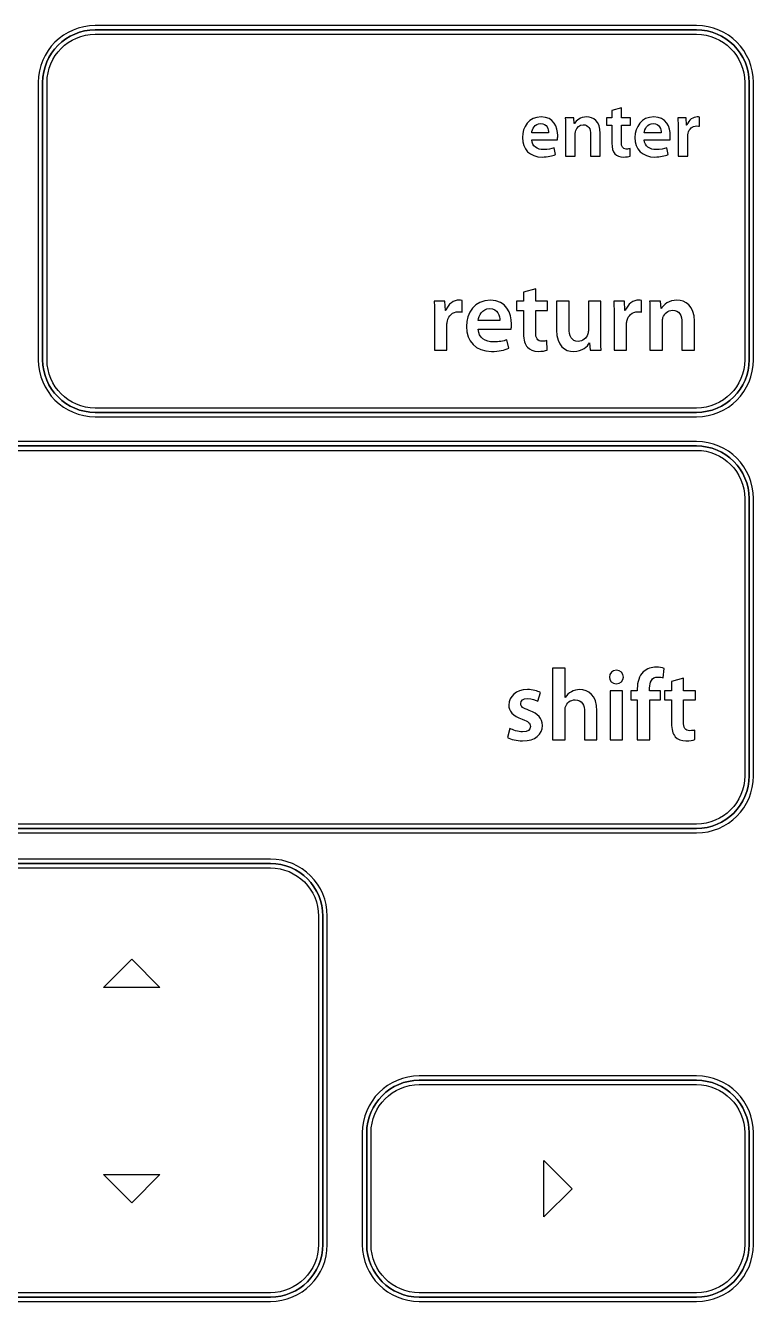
# Model space of a CAD drawing. Header units: millimetres. Extents: x -129 to 142, y -94 to 111.
# Drawn here: x 109.6 to 141.6, y 6.4 to 62.5 of the extents above; entities that cross this region are included whole.
import ezdxf

# ---------------------------------------------------------------- set-up
doc = ezdxf.new("R2010")
doc.units = ezdxf.units.MM
doc.header["$MEASUREMENT"] = 0
doc.layers.add('layer 1', color=7, linetype='Continuous')

msp = doc.modelspace()

# ---------------------------------------------------------------- linework, layer by layer
at = {"layer": 'layer 1', "color": 7, "lineweight": 25}
for points, knots in [([(139.098, 45.3236), (139.098, 45.3236), (112.6414, 45.3236), (112.6414, 45.3236), (112.6414, 45.3236), (111.2611, 45.3236), (110.1372, 46.4474), (110.1372, 47.8281), (110.1372, 47.8281), (110.1372, 47.8281), (110.1372, 60.0295), (110.1372, 60.0295), (110.1372, 60.0295), (110.1372, 61.4102), (111.2611, 62.5336), (112.6414, 62.5336), (112.6414, 62.5336), (112.6414, 62.5336), (139.098, 62.5336), (139.098, 62.5336), (139.098, 62.5336), (140.4793, 62.5336), (141.6026, 61.4102), (141.6026, 60.0295), (141.6026, 60.0295), (141.6026, 60.0295), (141.6026, 47.8281), (141.6026, 47.8281), (141.6026, 47.8281), (141.6026, 46.4474), (140.4793, 45.3236), (139.098, 45.3236)], [0, 0, 0, 0, 0.1111111, 0.1111111, 0.1111111, 0.1111111, 0.2222222, 0.2222222, 0.2222222, 0.2222222, 0.3333333, 0.3333333, 0.3333333, 0.3333333, 0.4444444, 0.4444444, 0.4444444, 0.4444444, 0.5555556, 0.5555556, 0.5555556, 0.5555556, 0.6666667, 0.6666667, 0.6666667, 0.6666667, 0.7777778, 0.7777778, 0.7777778, 0.7777778, 1, 1, 1, 1]), ([(112.6414, 62.148), (112.6414, 62.148), (112.6414, 62.148), (112.6414, 62.148), (112.6414, 62.148), (111.4735, 62.148), (110.5218, 61.1979), (110.5218, 60.0295), (110.5218, 60.0295), (110.5218, 60.0295), (110.5218, 47.8281), (110.5218, 47.8281), (110.5218, 47.8281), (110.5218, 46.6597), (111.4735, 45.7086), (112.6414, 45.7086), (112.6414, 45.7086), (112.6414, 45.7086), (139.098, 45.7086), (139.098, 45.7086), (139.098, 45.7086), (140.2669, 45.7086), (141.2176, 46.6597), (141.2176, 47.8281), (141.2176, 47.8281), (141.2176, 47.8281), (141.2176, 60.0295), (141.2176, 60.0295), (141.2176, 60.0295), (141.2176, 61.1979), (140.2669, 62.148), (139.098, 62.148), (139.098, 62.148), (139.098, 62.148), (112.6414, 62.148), (112.6414, 62.148)], [0, 0, 0, 0, 0.1, 0.1, 0.1, 0.1, 0.2, 0.2, 0.2, 0.2, 0.3, 0.3, 0.3, 0.3, 0.4, 0.4, 0.4, 0.4, 0.5, 0.5, 0.5, 0.5, 0.6, 0.6, 0.6, 0.6, 0.7, 0.7, 0.7, 0.7, 0.8, 0.8, 0.8, 0.8, 1, 1, 1, 1]), ([(139.098, 27.0219), (139.098, 27.0219), (103.3941, 27.0219), (103.3941, 27.0219), (103.3941, 27.0219), (102.0134, 27.0219), (100.8891, 28.1458), (100.8891, 29.5265), (100.8891, 29.5265), (100.8891, 29.5265), (100.8891, 41.727), (100.8891, 41.727), (100.8891, 41.727), (100.8891, 43.1081), (102.0134, 44.2315), (103.3941, 44.2315), (103.3941, 44.2315), (103.3941, 44.2315), (139.098, 44.2315), (139.098, 44.2315), (139.098, 44.2315), (140.4793, 44.2315), (141.6026, 43.1081), (141.6026, 41.727), (141.6026, 41.727), (141.6026, 41.727), (141.6026, 29.5265), (141.6026, 29.5265), (141.6026, 29.5265), (141.6026, 28.1458), (140.4793, 27.0219), (139.098, 27.0219)], [0, 0, 0, 0, 0.1111111, 0.1111111, 0.1111111, 0.1111111, 0.2222222, 0.2222222, 0.2222222, 0.2222222, 0.3333333, 0.3333333, 0.3333333, 0.3333333, 0.4444444, 0.4444444, 0.4444444, 0.4444444, 0.5555556, 0.5555556, 0.5555556, 0.5555556, 0.6666667, 0.6666667, 0.6666667, 0.6666667, 0.7777778, 0.7777778, 0.7777778, 0.7777778, 1, 1, 1, 1]), ([(103.3941, 43.8465), (103.3941, 43.8465), (103.3941, 43.8465), (103.3941, 43.8465), (103.3941, 43.8465), (102.2253, 43.8465), (101.2747, 42.8962), (101.2747, 41.727), (101.2747, 41.727), (101.2747, 41.727), (101.2747, 29.5265), (101.2747, 29.5265), (101.2747, 29.5265), (101.2747, 28.3572), (102.2253, 27.4069), (103.3941, 27.4069), (103.3941, 27.4069), (103.3941, 27.4069), (139.098, 27.4069), (139.098, 27.4069), (139.098, 27.4069), (140.2669, 27.4069), (141.2176, 28.3572), (141.2176, 29.5265), (141.2176, 29.5265), (141.2176, 29.5265), (141.2176, 41.727), (141.2176, 41.727), (141.2176, 41.727), (141.2176, 42.8962), (140.2669, 43.8465), (139.098, 43.8465), (139.098, 43.8465), (139.098, 43.8465), (103.3941, 43.8465), (103.3941, 43.8465)], [0, 0, 0, 0, 0.1, 0.1, 0.1, 0.1, 0.2, 0.2, 0.2, 0.2, 0.3, 0.3, 0.3, 0.3, 0.4, 0.4, 0.4, 0.4, 0.5, 0.5, 0.5, 0.5, 0.6, 0.6, 0.6, 0.6, 0.7, 0.7, 0.7, 0.7, 0.8, 0.8, 0.8, 0.8, 1, 1, 1, 1]), ([(120.3468, 6.4071), (120.3468, 6.4071), (108.1455, 6.4071), (108.1455, 6.4071), (108.1455, 6.4071), (106.7653, 6.4071), (105.6413, 7.5314), (105.6413, 8.9121), (105.6413, 8.9121), (105.6413, 8.9121), (105.6413, 23.3608), (105.6413, 23.3608), (105.6413, 23.3608), (105.6413, 24.7419), (106.7653, 25.8649), (108.1455, 25.8649), (108.1455, 25.8649), (108.1455, 25.8649), (120.3468, 25.8649), (120.3468, 25.8649), (120.3468, 25.8649), (121.7271, 25.8649), (122.8509, 24.7419), (122.8509, 23.3608), (122.8509, 23.3608), (122.8509, 23.3608), (122.8509, 8.9121), (122.8509, 8.9121), (122.8509, 8.9121), (122.8509, 7.5314), (121.7271, 6.4071), (120.3468, 6.4071)], [0, 0, 0, 0, 0.1111111, 0.1111111, 0.1111111, 0.1111111, 0.2222222, 0.2222222, 0.2222222, 0.2222222, 0.3333333, 0.3333333, 0.3333333, 0.3333333, 0.4444444, 0.4444444, 0.4444444, 0.4444444, 0.5555556, 0.5555556, 0.5555556, 0.5555556, 0.6666667, 0.6666667, 0.6666667, 0.6666667, 0.7777778, 0.7777778, 0.7777778, 0.7777778, 1, 1, 1, 1]), ([(108.1455, 25.4807), (108.1455, 25.4807), (108.1455, 25.4807), (108.1455, 25.4807), (108.1455, 25.4807), (106.9776, 25.4807), (106.0265, 24.5306), (106.0265, 23.3608), (106.0265, 23.3608), (106.0265, 23.3608), (106.0265, 8.9121), (106.0265, 8.9121), (106.0265, 8.9121), (106.0265, 7.7438), (106.9776, 6.7932), (108.1455, 6.7932), (108.1455, 6.7932), (108.1455, 6.7932), (120.3468, 6.7932), (120.3468, 6.7932), (120.3468, 6.7932), (121.5158, 6.7932), (122.4669, 7.7438), (122.4669, 8.9121), (122.4669, 8.9121), (122.4669, 8.9121), (122.4669, 23.3608), (122.4669, 23.3608), (122.4669, 23.3608), (122.4669, 24.5306), (121.5158, 25.4807), (120.3468, 25.4807), (120.3468, 25.4807), (120.3468, 25.4807), (108.1455, 25.4807), (108.1455, 25.4807)], [0, 0, 0, 0, 0.1, 0.1, 0.1, 0.1, 0.2, 0.2, 0.2, 0.2, 0.3, 0.3, 0.3, 0.3, 0.4, 0.4, 0.4, 0.4, 0.5, 0.5, 0.5, 0.5, 0.6, 0.6, 0.6, 0.6, 0.7, 0.7, 0.7, 0.7, 0.8, 0.8, 0.8, 0.8, 1, 1, 1, 1]), ([(139.098, 6.4071), (139.098, 6.4071), (126.8981, 6.4071), (126.8981, 6.4071), (126.8981, 6.4071), (125.516, 6.4071), (124.3926, 7.5314), (124.3926, 8.9121), (124.3926, 8.9121), (124.3926, 8.9121), (124.3926, 13.8244), (124.3926, 13.8244), (124.3926, 13.8244), (124.3926, 15.2056), (125.516, 16.33), (126.8981, 16.33), (126.8981, 16.33), (126.8981, 16.33), (139.098, 16.33), (139.098, 16.33), (139.098, 16.33), (140.4793, 16.33), (141.6026, 15.2056), (141.6026, 13.8244), (141.6026, 13.8244), (141.6026, 13.8244), (141.6026, 8.9121), (141.6026, 8.9121), (141.6026, 8.9121), (141.6026, 7.5314), (140.4793, 6.4071), (139.098, 6.4071)], [0, 0, 0, 0, 0.1111111, 0.1111111, 0.1111111, 0.1111111, 0.2222222, 0.2222222, 0.2222222, 0.2222222, 0.3333333, 0.3333333, 0.3333333, 0.3333333, 0.4444444, 0.4444444, 0.4444444, 0.4444444, 0.5555556, 0.5555556, 0.5555556, 0.5555556, 0.6666667, 0.6666667, 0.6666667, 0.6666667, 0.7777778, 0.7777778, 0.7777778, 0.7777778, 1, 1, 1, 1]), ([(126.8981, 15.9444), (126.8981, 15.9444), (126.8981, 15.9444), (126.8981, 15.9444), (126.8981, 15.9444), (125.7283, 15.9444), (124.7777, 14.9933), (124.7777, 13.8244), (124.7777, 13.8244), (124.7777, 13.8244), (124.7777, 8.9121), (124.7777, 8.9121), (124.7777, 8.9121), (124.7777, 7.7438), (125.7283, 6.7932), (126.8981, 6.7932), (126.8981, 6.7932), (126.8981, 6.7932), (139.098, 6.7932), (139.098, 6.7932), (139.098, 6.7932), (140.2669, 6.7932), (141.2176, 7.7438), (141.2176, 8.9121), (141.2176, 8.9121), (141.2176, 8.9121), (141.2176, 13.8244), (141.2176, 13.8244), (141.2176, 13.8244), (141.2176, 14.9933), (140.2669, 15.9444), (139.098, 15.9444), (139.098, 15.9444), (139.098, 15.9444), (126.8981, 15.9444), (126.8981, 15.9444)], [0, 0, 0, 0, 0.1, 0.1, 0.1, 0.1, 0.2, 0.2, 0.2, 0.2, 0.3, 0.3, 0.3, 0.3, 0.4, 0.4, 0.4, 0.4, 0.5, 0.5, 0.5, 0.5, 0.6, 0.6, 0.6, 0.6, 0.7, 0.7, 0.7, 0.7, 0.8, 0.8, 0.8, 0.8, 1, 1, 1, 1])]:
    msp.add_open_spline(points, degree=3, knots=knots, dxfattribs=at)
at = {"layer": 'layer 1', "color": 7}
for points in [[(141.4113, 47.8281), (141.4113, 46.5521), (140.375, 45.5163), (139.098, 45.5163), (139.098, 45.5163), (139.098, 45.5163), (112.6414, 45.5163), (112.6414, 45.5163), (112.6414, 45.5163), (111.3644, 45.5163), (110.3291, 46.5521), (110.3291, 47.8281), (110.3291, 47.8281), (110.3291, 47.8281), (110.3291, 60.0295), (110.3291, 60.0295), (110.3291, 60.0295), (110.3291, 61.306), (111.3644, 62.3413), (112.6414, 62.3413), (112.6414, 62.3413), (112.6414, 62.3413), (139.098, 62.3413), (139.098, 62.3413), (139.098, 62.3413), (140.375, 62.3413), (141.4113, 61.306), (141.4113, 60.0295), (141.4113, 60.0295), (141.4113, 60.0295), (141.4113, 47.8281), (141.4113, 47.8281)], [(141.4103, 29.5265), (141.4103, 28.2501), (140.375, 27.2148), (139.098, 27.2148), (139.098, 27.2148), (139.098, 27.2148), (103.3941, 27.2148), (103.3941, 27.2148), (103.3941, 27.2148), (102.1167, 27.2148), (101.0829, 28.2501), (101.0829, 29.5265), (101.0829, 29.5265), (101.0829, 29.5265), (101.0829, 41.727), (101.0829, 41.727), (101.0829, 41.727), (101.0829, 43.0044), (102.1167, 44.0397), (103.3941, 44.0397), (103.3941, 44.0397), (103.3941, 44.0397), (139.098, 44.0397), (139.098, 44.0397), (139.098, 44.0397), (140.375, 44.0397), (141.4103, 43.0044), (141.4103, 41.727), (141.4103, 41.727), (141.4103, 41.727), (141.4103, 29.5265), (141.4103, 29.5265)], [(122.6592, 8.9121), (122.6592, 7.6356), (121.6233, 6.6003), (120.3468, 6.6003), (120.3468, 6.6003), (120.3468, 6.6003), (108.1455, 6.6003), (108.1455, 6.6003), (108.1455, 6.6003), (106.8689, 6.6003), (105.8336, 7.6356), (105.8336, 8.9121), (105.8336, 8.9121), (105.8336, 8.9121), (105.8336, 23.3608), (105.8336, 23.3608), (105.8336, 23.3608), (105.8336, 24.6377), (106.8689, 25.673), (108.1455, 25.673), (108.1455, 25.673), (108.1455, 25.673), (120.3468, 25.673), (120.3468, 25.673), (120.3468, 25.673), (121.6233, 25.673), (122.6592, 24.6377), (122.6592, 23.3608), (122.6592, 23.3608), (122.6592, 23.3608), (122.6592, 8.9121), (122.6592, 8.9121)], [(141.4103, 8.9121), (141.4103, 7.6356), (140.375, 6.6003), (139.098, 6.6003), (139.098, 6.6003), (139.098, 6.6003), (126.8981, 6.6003), (126.8981, 6.6003), (126.8981, 6.6003), (125.6203, 6.6003), (124.5854, 7.6356), (124.5854, 8.9121), (124.5854, 8.9121), (124.5854, 8.9121), (124.5854, 13.8244), (124.5854, 13.8244), (124.5854, 13.8244), (124.5854, 15.1018), (125.6203, 16.1371), (126.8981, 16.1371), (126.8981, 16.1371), (126.8981, 16.1371), (139.098, 16.1371), (139.098, 16.1371), (139.098, 16.1371), (140.375, 16.1371), (141.4103, 15.1018), (141.4103, 13.8244), (141.4103, 13.8244), (141.4103, 13.8244), (141.4103, 8.9121), (141.4103, 8.9121)]]:
    msp.add_open_spline(points, degree=3, knots=[0, 0, 0, 0, 0.1111111, 0.1111111, 0.1111111, 0.1111111, 0.2222222, 0.2222222, 0.2222222, 0.2222222, 0.3333333, 0.3333333, 0.3333333, 0.3333333, 0.4444444, 0.4444444, 0.4444444, 0.4444444, 0.5555556, 0.5555556, 0.5555556, 0.5555556, 0.6666667, 0.6666667, 0.6666667, 0.6666667, 0.7777778, 0.7777778, 0.7777778, 0.7777778, 1, 1, 1, 1], dxfattribs=at)
at = {"layer": 'layer 1', "color": 251, "lineweight": 25}
for points in [[(110.3291, 60.0295), (110.3291, 61.306), (111.3644, 62.3413), (112.6414, 62.3413)], [(112.6414, 62.3413), (112.6414, 62.3413), (139.098, 62.3413), (139.098, 62.3413)], [(139.098, 62.3413), (140.375, 62.3413), (141.4113, 61.306), (141.4113, 60.0295)], [(110.3291, 47.8281), (110.3291, 47.8281), (110.3291, 60.0295), (110.3291, 60.0295)], [(141.4113, 60.0295), (141.4113, 60.0295), (141.4113, 47.8281), (141.4113, 47.8281)], [(112.6414, 45.5163), (111.3644, 45.5163), (110.3291, 46.5521), (110.3291, 47.8281)], [(141.4113, 47.8281), (141.4113, 46.5521), (140.375, 45.5163), (139.098, 45.5163)], [(139.098, 45.5163), (139.098, 45.5163), (112.6414, 45.5163), (112.6414, 45.5163)], [(103.3941, 44.0397), (103.3941, 44.0397), (139.098, 44.0397), (139.098, 44.0397)], [(139.098, 44.0397), (140.375, 44.0397), (141.4103, 43.0044), (141.4103, 41.727)], [(141.4103, 41.727), (141.4103, 41.727), (141.4103, 29.5265), (141.4103, 29.5265)], [(141.4103, 29.5265), (141.4103, 28.2501), (140.375, 27.2148), (139.098, 27.2148)], [(139.098, 27.2148), (139.098, 27.2148), (103.3941, 27.2148), (103.3941, 27.2148)], [(108.1455, 25.673), (108.1455, 25.673), (120.3468, 25.673), (120.3468, 25.673)], [(120.3468, 25.673), (121.6233, 25.673), (122.6592, 24.6377), (122.6592, 23.3608)], [(122.6592, 23.3608), (122.6592, 23.3608), (122.6592, 8.9121), (122.6592, 8.9121)], [(124.5854, 13.8244), (124.5854, 15.1018), (125.6203, 16.1371), (126.8981, 16.1371)], [(126.8981, 16.1371), (126.8981, 16.1371), (139.098, 16.1371), (139.098, 16.1371)], [(139.098, 16.1371), (140.375, 16.1371), (141.4103, 15.1018), (141.4103, 13.8244)], [(124.5854, 8.9121), (124.5854, 8.9121), (124.5854, 13.8244), (124.5854, 13.8244)], [(141.4103, 13.8244), (141.4103, 13.8244), (141.4103, 8.9121), (141.4103, 8.9121)], [(122.6592, 8.9121), (122.6592, 7.6356), (121.6233, 6.6003), (120.3468, 6.6003)], [(126.8981, 6.6003), (125.6203, 6.6003), (124.5854, 7.6356), (124.5854, 8.9121)], [(141.4103, 8.9121), (141.4103, 7.6356), (140.375, 6.6003), (139.098, 6.6003)], [(120.3468, 6.6003), (120.3468, 6.6003), (108.1455, 6.6003), (108.1455, 6.6003)], [(139.098, 6.6003), (139.098, 6.6003), (126.8981, 6.6003), (126.8981, 6.6003)]]:
    msp.add_open_spline(points, degree=3, dxfattribs=at)
at = {"layer": 'layer 1', "color": 252}
for points, knots in [([(131.8461, 57.5117), (131.8569, 57.2065), (132.0956, 57.0742), (132.3662, 57.0742), (132.3662, 57.0742), (132.5634, 57.0742), (132.7063, 57.1026), (132.8354, 57.1507), (132.8354, 57.1507), (132.8354, 57.1507), (132.8972, 56.8565), (132.8972, 56.8565), (132.8972, 56.8565), (132.7517, 56.7975), (132.5502, 56.7485), (132.3075, 56.7485), (132.3075, 56.7485), (131.76, 56.7485), (131.4366, 57.0884), (131.4366, 57.6057), (131.4366, 57.6057), (131.4366, 58.0743), (131.7218, 58.5137), (132.2625, 58.5137), (132.2625, 58.5137), (132.8139, 58.5137), (132.9905, 58.0635), (132.9905, 57.6927), (132.9905, 57.6927), (132.9905, 57.6125), (132.9842, 57.5493), (132.9773, 57.5117), (132.9773, 57.5117), (132.9773, 57.5117), (131.8461, 57.5117), (131.8461, 57.5117)], [0, 0, 0, 0, 0.1, 0.1, 0.1, 0.1, 0.2, 0.2, 0.2, 0.2, 0.3, 0.3, 0.3, 0.3, 0.4, 0.4, 0.4, 0.4, 0.5, 0.5, 0.5, 0.5, 0.6, 0.6, 0.6, 0.6, 0.7, 0.7, 0.7, 0.7, 0.8, 0.8, 0.8, 0.8, 1, 1, 1, 1]), ([(133.3326, 57.9727), (133.3326, 58.1678), (133.33, 58.3303), (133.3198, 58.476), (133.3198, 58.476), (133.3198, 58.476), (133.6952, 58.476), (133.6952, 58.476), (133.6952, 58.476), (133.6952, 58.476), (133.7156, 58.2232), (133.7156, 58.2232), (133.7156, 58.2232), (133.7156, 58.2232), (133.726, 58.2232), (133.726, 58.2232), (133.726, 58.2232), (133.7978, 58.3547), (133.9828, 58.5137), (134.2631, 58.5137), (134.2631, 58.5137), (134.5582, 58.5137), (134.8634, 58.3234), (134.8634, 57.7896), (134.8634, 57.7896), (134.8634, 57.7896), (134.8634, 56.7867), (134.8634, 56.7867), (134.8634, 56.7867), (134.8634, 56.7867), (134.4374, 56.7867), (134.4374, 56.7867), (134.4374, 56.7867), (134.4374, 56.7867), (134.4374, 57.7402), (134.4374, 57.7402), (134.4374, 57.7402), (134.4374, 57.9833), (134.3467, 58.1678), (134.1134, 58.1678), (134.1134, 58.1678), (133.9437, 58.1678), (133.8267, 58.0459), (133.7807, 57.9178), (133.7807, 57.9178), (133.768, 57.8791), (133.764, 57.8268), (133.764, 57.7788), (133.764, 57.7788), (133.764, 57.7788), (133.764, 56.7867), (133.764, 56.7867), (133.764, 56.7867), (133.764, 56.7867), (133.3326, 56.7867), (133.3326, 56.7867), (133.3326, 56.7867), (133.3326, 56.7867), (133.3326, 57.9727), (133.3326, 57.9727)], [0, 0, 0, 0, 0.0625, 0.0625, 0.0625, 0.0625, 0.125, 0.125, 0.125, 0.125, 0.1875, 0.1875, 0.1875, 0.1875, 0.25, 0.25, 0.25, 0.25, 0.3125, 0.3125, 0.3125, 0.3125, 0.375, 0.375, 0.375, 0.375, 0.4375, 0.4375, 0.4375, 0.4375, 0.5, 0.5, 0.5, 0.5, 0.5625, 0.5625, 0.5625, 0.5625, 0.625, 0.625, 0.625, 0.625, 0.6875, 0.6875, 0.6875, 0.6875, 0.75, 0.75, 0.75, 0.75, 0.8125, 0.8125, 0.8125, 0.8125, 0.875, 0.875, 0.875, 0.875, 1, 1, 1, 1]), ([(135.7887, 58.9101), (135.7887, 58.9101), (135.7887, 58.476), (135.7887, 58.476), (135.7887, 58.476), (135.7887, 58.476), (136.1953, 58.476), (136.1953, 58.476), (136.1953, 58.476), (136.1953, 58.476), (136.1953, 58.1576), (136.1953, 58.1576), (136.1953, 58.1576), (136.1953, 58.1576), (135.7887, 58.1576), (135.7887, 58.1576), (135.7887, 58.1576), (135.7887, 58.1576), (135.7887, 57.4114), (135.7887, 57.4114), (135.7887, 57.4114), (135.7887, 57.2065), (135.8445, 57.0992), (136.0078, 57.0992), (136.0078, 57.0992), (136.0876, 57.0992), (136.1253, 57.1061), (136.1747, 57.1193), (136.1747, 57.1193), (136.1747, 57.1193), (136.1806, 56.7935), (136.1806, 56.7935), (136.1806, 56.7935), (136.1184, 56.769), (136.0078, 56.7485), (135.8719, 56.7485), (135.8719, 56.7485), (135.7152, 56.7485), (135.5846, 56.8037), (135.5049, 56.8913), (135.5049, 56.8913), (135.4149, 56.9882), (135.3733, 57.1409), (135.3733, 57.363), (135.3733, 57.363), (135.3733, 57.363), (135.3733, 58.1576), (135.3733, 58.1576), (135.3733, 58.1576), (135.3733, 58.1576), (135.1301, 58.1576), (135.1301, 58.1576), (135.1301, 58.1576), (135.1301, 58.1576), (135.1301, 58.476), (135.1301, 58.476), (135.1301, 58.476), (135.1301, 58.476), (135.3733, 58.476), (135.3733, 58.476), (135.3733, 58.476), (135.3733, 58.476), (135.3733, 58.7887), (135.3733, 58.7887), (135.3733, 58.7887), (135.3733, 58.7887), (135.7887, 58.9101), (135.7887, 58.9101)], [0, 0, 0, 0, 0.0555556, 0.0555556, 0.0555556, 0.0555556, 0.1111111, 0.1111111, 0.1111111, 0.1111111, 0.1666667, 0.1666667, 0.1666667, 0.1666667, 0.2222222, 0.2222222, 0.2222222, 0.2222222, 0.2777778, 0.2777778, 0.2777778, 0.2777778, 0.3333333, 0.3333333, 0.3333333, 0.3333333, 0.3888889, 0.3888889, 0.3888889, 0.3888889, 0.4444444, 0.4444444, 0.4444444, 0.4444444, 0.5, 0.5, 0.5, 0.5, 0.5555556, 0.5555556, 0.5555556, 0.5555556, 0.6111111, 0.6111111, 0.6111111, 0.6111111, 0.6666667, 0.6666667, 0.6666667, 0.6666667, 0.7222222, 0.7222222, 0.7222222, 0.7222222, 0.7777778, 0.7777778, 0.7777778, 0.7777778, 0.8333333, 0.8333333, 0.8333333, 0.8333333, 0.8888889, 0.8888889, 0.8888889, 0.8888889, 1, 1, 1, 1]), ([(136.798, 57.5117), (136.8082, 57.2065), (137.0475, 57.0742), (137.3186, 57.0742), (137.3186, 57.0742), (137.5163, 57.0742), (137.6582, 57.1026), (137.7863, 57.1507), (137.7863, 57.1507), (137.7863, 57.1507), (137.8495, 56.8565), (137.8495, 56.8565), (137.8495, 56.8565), (137.7036, 56.7975), (137.5025, 56.7485), (137.2598, 56.7485), (137.2598, 56.7485), (136.7115, 56.7485), (136.389, 57.0884), (136.389, 57.6057), (136.389, 57.6057), (136.389, 58.0743), (136.6737, 58.5137), (137.2144, 58.5137), (137.2144, 58.5137), (137.7653, 58.5137), (137.9434, 58.0635), (137.9434, 57.6927), (137.9434, 57.6927), (137.9434, 57.6125), (137.935, 57.5493), (137.9297, 57.5117), (137.9297, 57.5117), (137.9297, 57.5117), (136.798, 57.5117), (136.798, 57.5117)], [0, 0, 0, 0, 0.1, 0.1, 0.1, 0.1, 0.2, 0.2, 0.2, 0.2, 0.3, 0.3, 0.3, 0.3, 0.4, 0.4, 0.4, 0.4, 0.5, 0.5, 0.5, 0.5, 0.6, 0.6, 0.6, 0.6, 0.7, 0.7, 0.7, 0.7, 0.8, 0.8, 0.8, 0.8, 1, 1, 1, 1]), ([(138.2859, 57.931), (138.2859, 58.1605), (138.2819, 58.3234), (138.2717, 58.476), (138.2717, 58.476), (138.2717, 58.476), (138.6425, 58.476), (138.6425, 58.476), (138.6425, 58.476), (138.6425, 58.476), (138.6567, 58.1532), (138.6567, 58.1532), (138.6567, 58.1532), (138.6567, 58.1532), (138.6705, 58.1532), (138.6705, 58.1532), (138.6705, 58.1532), (138.7542, 58.3929), (138.9517, 58.5137), (139.1314, 58.5137), (139.1314, 58.5137), (139.173, 58.5137), (139.1984, 58.5108), (139.2326, 58.5034), (139.2326, 58.5034), (139.2326, 58.5034), (139.2326, 58.1018), (139.2326, 58.1018), (139.2326, 58.1018), (139.1984, 58.1081), (139.1598, 58.116), (139.1079, 58.116), (139.1079, 58.116), (138.9029, 58.116), (138.7644, 57.9833), (138.7262, 57.7926), (138.7262, 57.7926), (138.7189, 57.7544), (138.713, 57.7089), (138.713, 57.6615), (138.713, 57.6615), (138.713, 57.6615), (138.713, 56.7867), (138.713, 56.7867), (138.713, 56.7867), (138.713, 56.7867), (138.2859, 56.7867), (138.2859, 56.7867), (138.2859, 56.7867), (138.2859, 56.7867), (138.2859, 57.931), (138.2859, 57.931)], [0, 0, 0, 0, 0.0714286, 0.0714286, 0.0714286, 0.0714286, 0.1428571, 0.1428571, 0.1428571, 0.1428571, 0.2142857, 0.2142857, 0.2142857, 0.2142857, 0.2857143, 0.2857143, 0.2857143, 0.2857143, 0.3571429, 0.3571429, 0.3571429, 0.3571429, 0.4285714, 0.4285714, 0.4285714, 0.4285714, 0.5, 0.5, 0.5, 0.5, 0.5714286, 0.5714286, 0.5714286, 0.5714286, 0.6428571, 0.6428571, 0.6428571, 0.6428571, 0.7142857, 0.7142857, 0.7142857, 0.7142857, 0.7857143, 0.7857143, 0.7857143, 0.7857143, 0.8571429, 0.8571429, 0.8571429, 0.8571429, 1, 1, 1, 1]), ([(132.5878, 57.8106), (132.5878, 57.8106), (132.5878, 57.8106), (132.5878, 57.8106), (132.5878, 57.8106), (132.5922, 57.9667), (132.5222, 58.2232), (132.2385, 58.2232), (132.2385, 58.2232), (131.9743, 58.2232), (131.8633, 57.9833), (131.8461, 57.8106), (131.8461, 57.8106), (131.8461, 57.8106), (132.5878, 57.8106), (132.5878, 57.8106)], [0, 0, 0, 0, 0.2, 0.2, 0.2, 0.2, 0.4, 0.4, 0.4, 0.4, 0.6, 0.6, 0.6, 0.6, 1, 1, 1, 1]), ([(137.5403, 57.8106), (137.5403, 57.8106), (137.5403, 57.8106), (137.5403, 57.8106), (137.5403, 57.8106), (137.5432, 57.9667), (137.4741, 58.2232), (137.19, 58.2232), (137.19, 58.2232), (136.9267, 58.2232), (136.8152, 57.9833), (136.798, 57.8106), (136.798, 57.8106), (136.798, 57.8106), (137.5403, 57.8106), (137.5403, 57.8106)], [0, 0, 0, 0, 0.2, 0.2, 0.2, 0.2, 0.4, 0.4, 0.4, 0.4, 0.6, 0.6, 0.6, 0.6, 1, 1, 1, 1]), ([(132.0198, 50.9579), (132.0198, 50.9579), (132.0198, 50.4036), (132.0198, 50.4036), (132.0198, 50.4036), (132.0198, 50.4036), (132.5384, 50.4036), (132.5384, 50.4036), (132.5384, 50.4036), (132.5384, 50.4036), (132.5384, 49.9964), (132.5384, 49.9964), (132.5384, 49.9964), (132.5384, 49.9964), (132.0198, 49.9964), (132.0198, 49.9964), (132.0198, 49.9964), (132.0198, 49.9964), (132.0198, 49.0439), (132.0198, 49.0439), (132.0198, 49.0439), (132.0198, 48.7832), (132.0908, 48.6451), (132.2991, 48.6451), (132.2991, 48.6451), (132.4005, 48.6451), (132.4499, 48.6545), (132.5116, 48.6725), (132.5116, 48.6725), (132.5116, 48.6725), (132.5204, 48.2557), (132.5204, 48.2557), (132.5204, 48.2557), (132.4396, 48.2243), (132.2991, 48.1979), (132.126, 48.1979), (132.126, 48.1979), (131.9259, 48.1979), (131.7576, 48.2694), (131.6563, 48.3796), (131.6563, 48.3796), (131.5409, 48.5037), (131.488, 48.6985), (131.488, 48.9827), (131.488, 48.9827), (131.488, 48.9827), (131.488, 49.9964), (131.488, 49.9964), (131.488, 49.9964), (131.488, 49.9964), (131.1783, 49.9964), (131.1783, 49.9964), (131.1783, 49.9964), (131.1783, 49.9964), (131.1783, 50.4036), (131.1783, 50.4036), (131.1783, 50.4036), (131.1783, 50.4036), (131.488, 50.4036), (131.488, 50.4036), (131.488, 50.4036), (131.488, 50.4036), (131.488, 50.8034), (131.488, 50.8034), (131.488, 50.8034), (131.488, 50.8034), (132.0198, 50.9579), (132.0198, 50.9579)], [0, 0, 0, 0, 0.0555556, 0.0555556, 0.0555556, 0.0555556, 0.1111111, 0.1111111, 0.1111111, 0.1111111, 0.1666667, 0.1666667, 0.1666667, 0.1666667, 0.2222222, 0.2222222, 0.2222222, 0.2222222, 0.2777778, 0.2777778, 0.2777778, 0.2777778, 0.3333333, 0.3333333, 0.3333333, 0.3333333, 0.3888889, 0.3888889, 0.3888889, 0.3888889, 0.4444444, 0.4444444, 0.4444444, 0.4444444, 0.5, 0.5, 0.5, 0.5, 0.5555556, 0.5555556, 0.5555556, 0.5555556, 0.6111111, 0.6111111, 0.6111111, 0.6111111, 0.6666667, 0.6666667, 0.6666667, 0.6666667, 0.7222222, 0.7222222, 0.7222222, 0.7222222, 0.7777778, 0.7777778, 0.7777778, 0.7777778, 0.8333333, 0.8333333, 0.8333333, 0.8333333, 0.8888889, 0.8888889, 0.8888889, 0.8888889, 1, 1, 1, 1]), ([(127.5719, 49.7093), (127.5719, 50.0009), (127.5665, 50.2093), (127.5533, 50.4036), (127.5533, 50.4036), (127.5533, 50.4036), (128.0279, 50.4036), (128.0279, 50.4036), (128.0279, 50.4036), (128.0279, 50.4036), (128.0455, 49.992), (128.0455, 49.992), (128.0455, 49.992), (128.0455, 49.992), (128.0635, 49.992), (128.0635, 49.992), (128.0635, 49.992), (128.1702, 50.2984), (128.4217, 50.453), (128.6518, 50.453), (128.6518, 50.453), (128.7055, 50.453), (128.7359, 50.4486), (128.7809, 50.4393), (128.7809, 50.4393), (128.7809, 50.4393), (128.7809, 49.9256), (128.7809, 49.9256), (128.7809, 49.9256), (128.7359, 49.935), (128.6874, 49.9438), (128.6214, 49.9438), (128.6214, 49.9438), (128.3601, 49.9438), (128.183, 49.7753), (128.1346, 49.5318), (128.1346, 49.5318), (128.1253, 49.4833), (128.1154, 49.4255), (128.1154, 49.3625), (128.1154, 49.3625), (128.1154, 49.3625), (128.1154, 48.2469), (128.1154, 48.2469), (128.1154, 48.2469), (128.1154, 48.2469), (127.5719, 48.2469), (127.5719, 48.2469), (127.5719, 48.2469), (127.5719, 48.2469), (127.5719, 49.7093), (127.5719, 49.7093)], [0, 0, 0, 0, 0.0714286, 0.0714286, 0.0714286, 0.0714286, 0.1428571, 0.1428571, 0.1428571, 0.1428571, 0.2142857, 0.2142857, 0.2142857, 0.2142857, 0.2857143, 0.2857143, 0.2857143, 0.2857143, 0.3571429, 0.3571429, 0.3571429, 0.3571429, 0.4285714, 0.4285714, 0.4285714, 0.4285714, 0.5, 0.5, 0.5, 0.5, 0.5714286, 0.5714286, 0.5714286, 0.5714286, 0.6428571, 0.6428571, 0.6428571, 0.6428571, 0.7142857, 0.7142857, 0.7142857, 0.7142857, 0.7857143, 0.7857143, 0.7857143, 0.7857143, 0.8571429, 0.8571429, 0.8571429, 0.8571429, 1, 1, 1, 1]), ([(129.4942, 49.1726), (129.5075, 48.7832), (129.8132, 48.6149), (130.1592, 48.6149), (130.1592, 48.6149), (130.4111, 48.6149), (130.5926, 48.6501), (130.7571, 48.7117), (130.7571, 48.7117), (130.7571, 48.7117), (130.8363, 48.3354), (130.8363, 48.3354), (130.8363, 48.3354), (130.6508, 48.2606), (130.3939, 48.1979), (130.0828, 48.1979), (130.0828, 48.1979), (129.3832, 48.1979), (128.9712, 48.6329), (128.9712, 49.2929), (128.9712, 49.2929), (128.9712, 49.8898), (129.3342, 50.453), (130.0261, 50.453), (130.0261, 50.453), (130.7301, 50.453), (130.9562, 49.8767), (130.9562, 49.4031), (130.9562, 49.4031), (130.9562, 49.3013), (130.9474, 49.221), (130.938, 49.1726), (130.938, 49.1726), (130.938, 49.1726), (129.4942, 49.1726), (129.4942, 49.1726)], [0, 0, 0, 0, 0.1, 0.1, 0.1, 0.1, 0.2, 0.2, 0.2, 0.2, 0.3, 0.3, 0.3, 0.3, 0.4, 0.4, 0.4, 0.4, 0.5, 0.5, 0.5, 0.5, 0.6, 0.6, 0.6, 0.6, 0.7, 0.7, 0.7, 0.7, 0.8, 0.8, 0.8, 0.8, 1, 1, 1, 1]), ([(130.4419, 49.5532), (130.4419, 49.5532), (130.4419, 49.5532), (130.4419, 49.5532), (130.4419, 49.5532), (130.4463, 49.7529), (130.3583, 50.0807), (129.9947, 50.0807), (129.9947, 50.0807), (129.6581, 50.0807), (129.5163, 49.7753), (129.4942, 49.5532), (129.4942, 49.5532), (129.4942, 49.5532), (130.4419, 49.5532), (130.4419, 49.5532)], [0, 0, 0, 0, 0.2, 0.2, 0.2, 0.2, 0.4, 0.4, 0.4, 0.4, 0.6, 0.6, 0.6, 0.6, 1, 1, 1, 1]), ([(134.8816, 48.8932), (134.8816, 48.6363), (134.8908, 48.424), (134.9002, 48.2469), (134.9002, 48.2469), (134.9002, 48.2469), (134.4212, 48.2469), (134.4212, 48.2469), (134.4212, 48.2469), (134.4212, 48.2469), (134.3943, 48.5747), (134.3943, 48.5747), (134.3943, 48.5747), (134.3943, 48.5747), (134.3864, 48.5747), (134.3864, 48.5747), (134.3864, 48.5747), (134.2929, 48.4196), (134.0806, 48.1979), (133.6952, 48.1979), (133.6952, 48.1979), (133.3002, 48.1979), (132.9412, 48.4332), (132.9412, 49.1368), (132.9412, 49.1368), (132.9412, 49.1368), (132.9412, 50.4036), (132.9412, 50.4036), (132.9412, 50.4036), (132.9412, 50.4036), (133.4861, 50.4036), (133.4861, 50.4036), (133.4861, 50.4036), (133.4861, 50.4036), (133.4861, 49.2303), (133.4861, 49.2303), (133.4861, 49.2303), (133.4861, 48.8712), (133.6011, 48.6407), (133.8903, 48.6407), (133.8903, 48.6407), (134.107, 48.6407), (134.2485, 48.7964), (134.3057, 48.9334), (134.3057, 48.9334), (134.3229, 48.9827), (134.3375, 49.0395), (134.3375, 49.1022), (134.3375, 49.1022), (134.3375, 49.1022), (134.3375, 50.4036), (134.3375, 50.4036), (134.3375, 50.4036), (134.3375, 50.4036), (134.8816, 50.4036), (134.8816, 50.4036), (134.8816, 50.4036), (134.8816, 50.4036), (134.8816, 48.8932), (134.8816, 48.8932)], [0, 0, 0, 0, 0.0625, 0.0625, 0.0625, 0.0625, 0.125, 0.125, 0.125, 0.125, 0.1875, 0.1875, 0.1875, 0.1875, 0.25, 0.25, 0.25, 0.25, 0.3125, 0.3125, 0.3125, 0.3125, 0.375, 0.375, 0.375, 0.375, 0.4375, 0.4375, 0.4375, 0.4375, 0.5, 0.5, 0.5, 0.5, 0.5625, 0.5625, 0.5625, 0.5625, 0.625, 0.625, 0.625, 0.625, 0.6875, 0.6875, 0.6875, 0.6875, 0.75, 0.75, 0.75, 0.75, 0.8125, 0.8125, 0.8125, 0.8125, 0.875, 0.875, 0.875, 0.875, 1, 1, 1, 1]), ([(135.4717, 49.7093), (135.4717, 50.0009), (135.4667, 50.2093), (135.4545, 50.4036), (135.4545, 50.4036), (135.4545, 50.4036), (135.9276, 50.4036), (135.9276, 50.4036), (135.9276, 50.4036), (135.9276, 50.4036), (135.9457, 49.992), (135.9457, 49.992), (135.9457, 49.992), (135.9457, 49.992), (135.9638, 49.992), (135.9638, 49.992), (135.9638, 49.992), (136.0694, 50.2984), (136.3219, 50.453), (136.5519, 50.453), (136.5519, 50.453), (136.6057, 50.453), (136.6361, 50.4486), (136.6801, 50.4393), (136.6801, 50.4393), (136.6801, 50.4393), (136.6801, 49.9256), (136.6801, 49.9256), (136.6801, 49.9256), (136.6361, 49.935), (136.5887, 49.9438), (136.5211, 49.9438), (136.5211, 49.9438), (136.2603, 49.9438), (136.0822, 49.7753), (136.0348, 49.5318), (136.0348, 49.5318), (136.0254, 49.4833), (136.0158, 49.4255), (136.0158, 49.3625), (136.0158, 49.3625), (136.0158, 49.3625), (136.0158, 48.2469), (136.0158, 48.2469), (136.0158, 48.2469), (136.0158, 48.2469), (135.4717, 48.2469), (135.4717, 48.2469), (135.4717, 48.2469), (135.4717, 48.2469), (135.4717, 49.7093), (135.4717, 49.7093)], [0, 0, 0, 0, 0.0714286, 0.0714286, 0.0714286, 0.0714286, 0.1428571, 0.1428571, 0.1428571, 0.1428571, 0.2142857, 0.2142857, 0.2142857, 0.2142857, 0.2857143, 0.2857143, 0.2857143, 0.2857143, 0.3571429, 0.3571429, 0.3571429, 0.3571429, 0.4285714, 0.4285714, 0.4285714, 0.4285714, 0.5, 0.5, 0.5, 0.5, 0.5714286, 0.5714286, 0.5714286, 0.5714286, 0.6428571, 0.6428571, 0.6428571, 0.6428571, 0.7142857, 0.7142857, 0.7142857, 0.7142857, 0.7857143, 0.7857143, 0.7857143, 0.7857143, 0.8571429, 0.8571429, 0.8571429, 0.8571429, 1, 1, 1, 1]), ([(137.0485, 49.7623), (137.0485, 50.0102), (137.0441, 50.2177), (137.0309, 50.4036), (137.0309, 50.4036), (137.0309, 50.4036), (137.5099, 50.4036), (137.5099, 50.4036), (137.5099, 50.4036), (137.5099, 50.4036), (137.5359, 50.0807), (137.5359, 50.0807), (137.5359, 50.0807), (137.5359, 50.0807), (137.55, 50.0807), (137.55, 50.0807), (137.55, 50.0807), (137.6426, 50.249), (137.8773, 50.453), (138.2369, 50.453), (138.2369, 50.453), (138.6127, 50.453), (139.0037, 50.2093), (139.0037, 49.5264), (139.0037, 49.5264), (139.0037, 49.5264), (139.0037, 48.2469), (139.0037, 48.2469), (139.0037, 48.2469), (139.0037, 48.2469), (138.4571, 48.2469), (138.4571, 48.2469), (138.4571, 48.2469), (138.4571, 48.2469), (138.4571, 49.4657), (138.4571, 49.4657), (138.4571, 49.4657), (138.4571, 49.7753), (138.3436, 50.0102), (138.0462, 50.0102), (138.0462, 50.0102), (137.8289, 50.0102), (137.6782, 49.8551), (137.62, 49.6912), (137.62, 49.6912), (137.6024, 49.6428), (137.599, 49.5758), (137.599, 49.5136), (137.599, 49.5136), (137.599, 49.5136), (137.599, 48.2469), (137.599, 48.2469), (137.599, 48.2469), (137.599, 48.2469), (137.0485, 48.2469), (137.0485, 48.2469), (137.0485, 48.2469), (137.0485, 48.2469), (137.0485, 49.7623), (137.0485, 49.7623)], [0, 0, 0, 0, 0.0625, 0.0625, 0.0625, 0.0625, 0.125, 0.125, 0.125, 0.125, 0.1875, 0.1875, 0.1875, 0.1875, 0.25, 0.25, 0.25, 0.25, 0.3125, 0.3125, 0.3125, 0.3125, 0.375, 0.375, 0.375, 0.375, 0.4375, 0.4375, 0.4375, 0.4375, 0.5, 0.5, 0.5, 0.5, 0.5625, 0.5625, 0.5625, 0.5625, 0.625, 0.625, 0.625, 0.625, 0.6875, 0.6875, 0.6875, 0.6875, 0.75, 0.75, 0.75, 0.75, 0.8125, 0.8125, 0.8125, 0.8125, 0.875, 0.875, 0.875, 0.875, 1, 1, 1, 1]), ([(132.7625, 34.2606), (132.7625, 34.2606), (133.3114, 34.2606), (133.3114, 34.2606), (133.3114, 34.2606), (133.3114, 34.2606), (133.3114, 32.9763), (133.3114, 32.9763), (133.3114, 32.9763), (133.3114, 32.9763), (133.3198, 32.9763), (133.3198, 32.9763), (133.3198, 32.9763), (133.3868, 33.0776), (133.4789, 33.1672), (133.5899, 33.2244), (133.5899, 33.2244), (133.6966, 33.2865), (133.8253, 33.3223), (133.9623, 33.3223), (133.9623, 33.3223), (134.3297, 33.3223), (134.7151, 33.0776), (134.7151, 32.3878), (134.7151, 32.3878), (134.7151, 32.3878), (134.7151, 31.1162), (134.7151, 31.1162), (134.7151, 31.1162), (134.7151, 31.1162), (134.1706, 31.1162), (134.1706, 31.1162), (134.1706, 31.1162), (134.1706, 31.1162), (134.1706, 32.3256), (134.1706, 32.3256), (134.1706, 32.3256), (134.1706, 32.6397), (134.0546, 32.8745), (133.7538, 32.8745), (133.7538, 32.8745), (133.5405, 32.8745), (133.3912, 32.7322), (133.3326, 32.5683), (133.3326, 32.5683), (133.3158, 32.5253), (133.3114, 32.4671), (133.3114, 32.4044), (133.3114, 32.4044), (133.3114, 32.4044), (133.3114, 31.1162), (133.3114, 31.1162), (133.3114, 31.1162), (133.3114, 31.1162), (132.7625, 31.1162), (132.7625, 31.1162), (132.7625, 31.1162), (132.7625, 31.1162), (132.7625, 34.2606), (132.7625, 34.2606)], [0, 0, 0, 0, 0.0625, 0.0625, 0.0625, 0.0625, 0.125, 0.125, 0.125, 0.125, 0.1875, 0.1875, 0.1875, 0.1875, 0.25, 0.25, 0.25, 0.25, 0.3125, 0.3125, 0.3125, 0.3125, 0.375, 0.375, 0.375, 0.375, 0.4375, 0.4375, 0.4375, 0.4375, 0.5, 0.5, 0.5, 0.5, 0.5625, 0.5625, 0.5625, 0.5625, 0.625, 0.625, 0.625, 0.625, 0.6875, 0.6875, 0.6875, 0.6875, 0.75, 0.75, 0.75, 0.75, 0.8125, 0.8125, 0.8125, 0.8125, 0.875, 0.875, 0.875, 0.875, 1, 1, 1, 1]), ([(136.4922, 31.1162), (136.4922, 31.1162), (136.4922, 32.8653), (136.4922, 32.8653), (136.4922, 32.8653), (136.4922, 32.8653), (136.1997, 32.8653), (136.1997, 32.8653), (136.1997, 32.8653), (136.1997, 32.8653), (136.1997, 33.2729), (136.1997, 33.2729), (136.1997, 33.2729), (136.1997, 33.2729), (136.4922, 33.2729), (136.4922, 33.2729), (136.4922, 33.2729), (136.4922, 33.2729), (136.4922, 33.3663), (136.4922, 33.3663), (136.4922, 33.3663), (136.4922, 33.6457), (136.5681, 33.924), (136.754, 34.1011), (136.754, 34.1011), (136.9135, 34.2519), (137.1307, 34.3096), (137.3171, 34.3096), (137.3171, 34.3096), (137.4619, 34.3096), (137.5784, 34.2872), (137.667, 34.2562), (137.667, 34.2562), (137.667, 34.2562), (137.6268, 33.836), (137.6268, 33.836), (137.6268, 33.836), (137.5686, 33.8586), (137.4943, 33.8756), (137.3965, 33.8756), (137.3965, 33.8756), (137.1263, 33.8756), (137.0323, 33.6501), (137.0323, 33.3835), (137.0323, 33.3835), (137.0323, 33.3835), (137.0323, 33.2729), (137.0323, 33.2729), (137.0323, 33.2729), (137.0323, 33.2729), (137.507, 33.2729), (137.507, 33.2729), (137.507, 33.2729), (137.507, 33.2729), (137.507, 32.8653), (137.507, 32.8653), (137.507, 32.8653), (137.507, 32.8653), (137.0373, 32.8653), (137.0373, 32.8653), (137.0373, 32.8653), (137.0373, 32.8653), (137.0373, 31.1162), (137.0373, 31.1162), (137.0373, 31.1162), (137.0373, 31.1162), (136.4922, 31.1162), (136.4922, 31.1162)], [0, 0, 0, 0, 0.0555556, 0.0555556, 0.0555556, 0.0555556, 0.1111111, 0.1111111, 0.1111111, 0.1111111, 0.1666667, 0.1666667, 0.1666667, 0.1666667, 0.2222222, 0.2222222, 0.2222222, 0.2222222, 0.2777778, 0.2777778, 0.2777778, 0.2777778, 0.3333333, 0.3333333, 0.3333333, 0.3333333, 0.3888889, 0.3888889, 0.3888889, 0.3888889, 0.4444444, 0.4444444, 0.4444444, 0.4444444, 0.5, 0.5, 0.5, 0.5, 0.5555556, 0.5555556, 0.5555556, 0.5555556, 0.6111111, 0.6111111, 0.6111111, 0.6111111, 0.6666667, 0.6666667, 0.6666667, 0.6666667, 0.7222222, 0.7222222, 0.7222222, 0.7222222, 0.7777778, 0.7777778, 0.7777778, 0.7777778, 0.8333333, 0.8333333, 0.8333333, 0.8333333, 0.8888889, 0.8888889, 0.8888889, 0.8888889, 1, 1, 1, 1]), ([(135.8767, 33.8756), (135.8767, 33.7117), (135.7574, 33.583), (135.5665, 33.583), (135.5665, 33.583), (135.3841, 33.583), (135.2656, 33.7117), (135.2656, 33.8756), (135.2656, 33.8756), (135.2656, 34.0439), (135.3895, 34.1731), (135.571, 34.1731), (135.571, 34.1731), (135.7574, 34.1731), (135.8719, 34.0439), (135.8767, 33.8756)], [0, 0, 0, 0, 0.2, 0.2, 0.2, 0.2, 0.4, 0.4, 0.4, 0.4, 0.6, 0.6, 0.6, 0.6, 1, 1, 1, 1]), ([(138.5266, 33.8272), (138.5266, 33.8272), (138.5266, 33.2729), (138.5266, 33.2729), (138.5266, 33.2729), (138.5266, 33.2729), (139.0443, 33.2729), (139.0443, 33.2729), (139.0443, 33.2729), (139.0443, 33.2729), (139.0443, 32.8653), (139.0443, 32.8653), (139.0443, 32.8653), (139.0443, 32.8653), (138.5266, 32.8653), (138.5266, 32.8653), (138.5266, 32.8653), (138.5266, 32.8653), (138.5266, 31.9132), (138.5266, 31.9132), (138.5266, 31.9132), (138.5266, 31.6524), (138.5967, 31.5144), (138.805, 31.5144), (138.805, 31.5144), (138.9083, 31.5144), (138.9561, 31.5236), (139.0183, 31.5414), (139.0183, 31.5414), (139.0183, 31.5414), (139.0261, 31.125), (139.0261, 31.125), (139.0261, 31.125), (138.9475, 31.0936), (138.805, 31.0667), (138.6323, 31.0667), (138.6323, 31.0667), (138.4336, 31.0667), (138.2653, 31.1386), (138.1631, 31.2487), (138.1631, 31.2487), (138.048, 31.3721), (137.9952, 31.5672), (137.9952, 31.851), (137.9952, 31.851), (137.9952, 31.851), (137.9952, 32.8653), (137.9952, 32.8653), (137.9952, 32.8653), (137.9952, 32.8653), (137.685, 32.8653), (137.685, 32.8653), (137.685, 32.8653), (137.685, 32.8653), (137.685, 33.2729), (137.685, 33.2729), (137.685, 33.2729), (137.685, 33.2729), (137.9952, 33.2729), (137.9952, 33.2729), (137.9952, 33.2729), (137.9952, 33.2729), (137.9952, 33.6725), (137.9952, 33.6725), (137.9952, 33.6725), (137.9952, 33.6725), (138.5266, 33.8272), (138.5266, 33.8272)], [0, 0, 0, 0, 0.0555556, 0.0555556, 0.0555556, 0.0555556, 0.1111111, 0.1111111, 0.1111111, 0.1111111, 0.1666667, 0.1666667, 0.1666667, 0.1666667, 0.2222222, 0.2222222, 0.2222222, 0.2222222, 0.2777778, 0.2777778, 0.2777778, 0.2777778, 0.3333333, 0.3333333, 0.3333333, 0.3333333, 0.3888889, 0.3888889, 0.3888889, 0.3888889, 0.4444444, 0.4444444, 0.4444444, 0.4444444, 0.5, 0.5, 0.5, 0.5, 0.5555556, 0.5555556, 0.5555556, 0.5555556, 0.6111111, 0.6111111, 0.6111111, 0.6111111, 0.6666667, 0.6666667, 0.6666667, 0.6666667, 0.7222222, 0.7222222, 0.7222222, 0.7222222, 0.7777778, 0.7777778, 0.7777778, 0.7777778, 0.8333333, 0.8333333, 0.8333333, 0.8333333, 0.8888889, 0.8888889, 0.8888889, 0.8888889, 1, 1, 1, 1]), ([(130.8872, 31.6166), (131.0109, 31.5414), (131.2468, 31.461), (131.4406, 31.461), (131.4406, 31.461), (131.6803, 31.461), (131.787, 31.5584), (131.787, 31.7009), (131.787, 31.7009), (131.787, 31.8476), (131.6988, 31.922), (131.4327, 32.0154), (131.4327, 32.0154), (131.0109, 32.1617), (130.8348, 32.3916), (130.8382, 32.6441), (130.8382, 32.6441), (130.8382, 33.0248), (131.1533, 33.3223), (131.6534, 33.3223), (131.6534, 33.3223), (131.8931, 33.3223), (132.102, 33.2597), (132.2263, 33.1936), (132.2263, 33.1936), (132.2263, 33.1936), (132.1196, 32.8085), (132.1196, 32.8085), (132.1196, 32.8085), (132.0257, 32.8614), (131.853, 32.9319), (131.6626, 32.9319), (131.6626, 32.9319), (131.4679, 32.9319), (131.3612, 32.8389), (131.3612, 32.7062), (131.3612, 32.7062), (131.3612, 32.5683), (131.4625, 32.5033), (131.7386, 32.4044), (131.7386, 32.4044), (132.128, 32.2635), (132.3105, 32.0639), (132.3143, 31.7443), (132.3143, 31.7443), (132.3143, 31.3553), (132.0085, 31.0667), (131.4366, 31.0667), (131.4366, 31.0667), (131.1763, 31.0667), (130.9416, 31.1338), (130.7805, 31.2218), (130.7805, 31.2218), (130.7805, 31.2218), (130.8872, 31.6166), (130.8872, 31.6166)], [0, 0, 0, 0, 0.0666667, 0.0666667, 0.0666667, 0.0666667, 0.1333333, 0.1333333, 0.1333333, 0.1333333, 0.2, 0.2, 0.2, 0.2, 0.2666667, 0.2666667, 0.2666667, 0.2666667, 0.3333333, 0.3333333, 0.3333333, 0.3333333, 0.4, 0.4, 0.4, 0.4, 0.4666667, 0.4666667, 0.4666667, 0.4666667, 0.5333333, 0.5333333, 0.5333333, 0.5333333, 0.6, 0.6, 0.6, 0.6, 0.6666667, 0.6666667, 0.6666667, 0.6666667, 0.7333333, 0.7333333, 0.7333333, 0.7333333, 0.8, 0.8, 0.8, 0.8, 0.8666667, 0.8666667, 0.8666667, 0.8666667, 1, 1, 1, 1]), ([(135.2964, 31.1162), (135.2964, 31.1162), (135.2964, 31.1162), (135.2964, 31.1162), (135.2964, 31.1162), (135.2964, 31.1162), (135.2964, 33.2729), (135.2964, 33.2729), (135.2964, 33.2729), (135.2964, 33.2729), (135.8459, 33.2729), (135.8459, 33.2729), (135.8459, 33.2729), (135.8459, 33.2729), (135.8459, 31.1162), (135.8459, 31.1162), (135.8459, 31.1162), (135.8459, 31.1162), (135.2964, 31.1162), (135.2964, 31.1162)], [0, 0, 0, 0, 0.1666667, 0.1666667, 0.1666667, 0.1666667, 0.3333333, 0.3333333, 0.3333333, 0.3333333, 0.5, 0.5, 0.5, 0.5, 0.6666667, 0.6666667, 0.6666667, 0.6666667, 1, 1, 1, 1]), ([(114.2457, 21.4643), (114.2457, 21.4643), (113.0024, 20.2206), (113.0024, 20.2206), (113.0024, 20.2206), (113.0024, 20.2206), (115.4903, 20.2206), (115.4903, 20.2206), (115.4903, 20.2206), (115.4903, 20.2206), (114.2457, 21.4643), (114.2457, 21.4643)], [0, 0, 0, 0, 0.25, 0.25, 0.25, 0.25, 0.5, 0.5, 0.5, 0.5, 1, 1, 1, 1]), ([(133.6207, 11.3687), (133.6207, 11.3687), (132.376, 12.6125), (132.376, 12.6125), (132.376, 12.6125), (132.376, 12.6125), (132.376, 10.1251), (132.376, 10.1251), (132.376, 10.1251), (132.376, 10.1251), (133.6207, 11.3687), (133.6207, 11.3687)], [0, 0, 0, 0, 0.25, 0.25, 0.25, 0.25, 0.5, 0.5, 0.5, 0.5, 1, 1, 1, 1]), ([(114.2457, 10.747), (114.2457, 10.747), (115.4903, 11.9906), (115.4903, 11.9906), (115.4903, 11.9906), (115.4903, 11.9906), (113.0024, 11.9906), (113.0024, 11.9906), (113.0024, 11.9906), (113.0024, 11.9906), (114.2457, 10.747), (114.2457, 10.747)], [0, 0, 0, 0, 0.25, 0.25, 0.25, 0.25, 0.5, 0.5, 0.5, 0.5, 1, 1, 1, 1])]:
    msp.add_open_spline(points, degree=3, knots=knots, dxfattribs=at)

doc.saveas('drawing.dxf')
